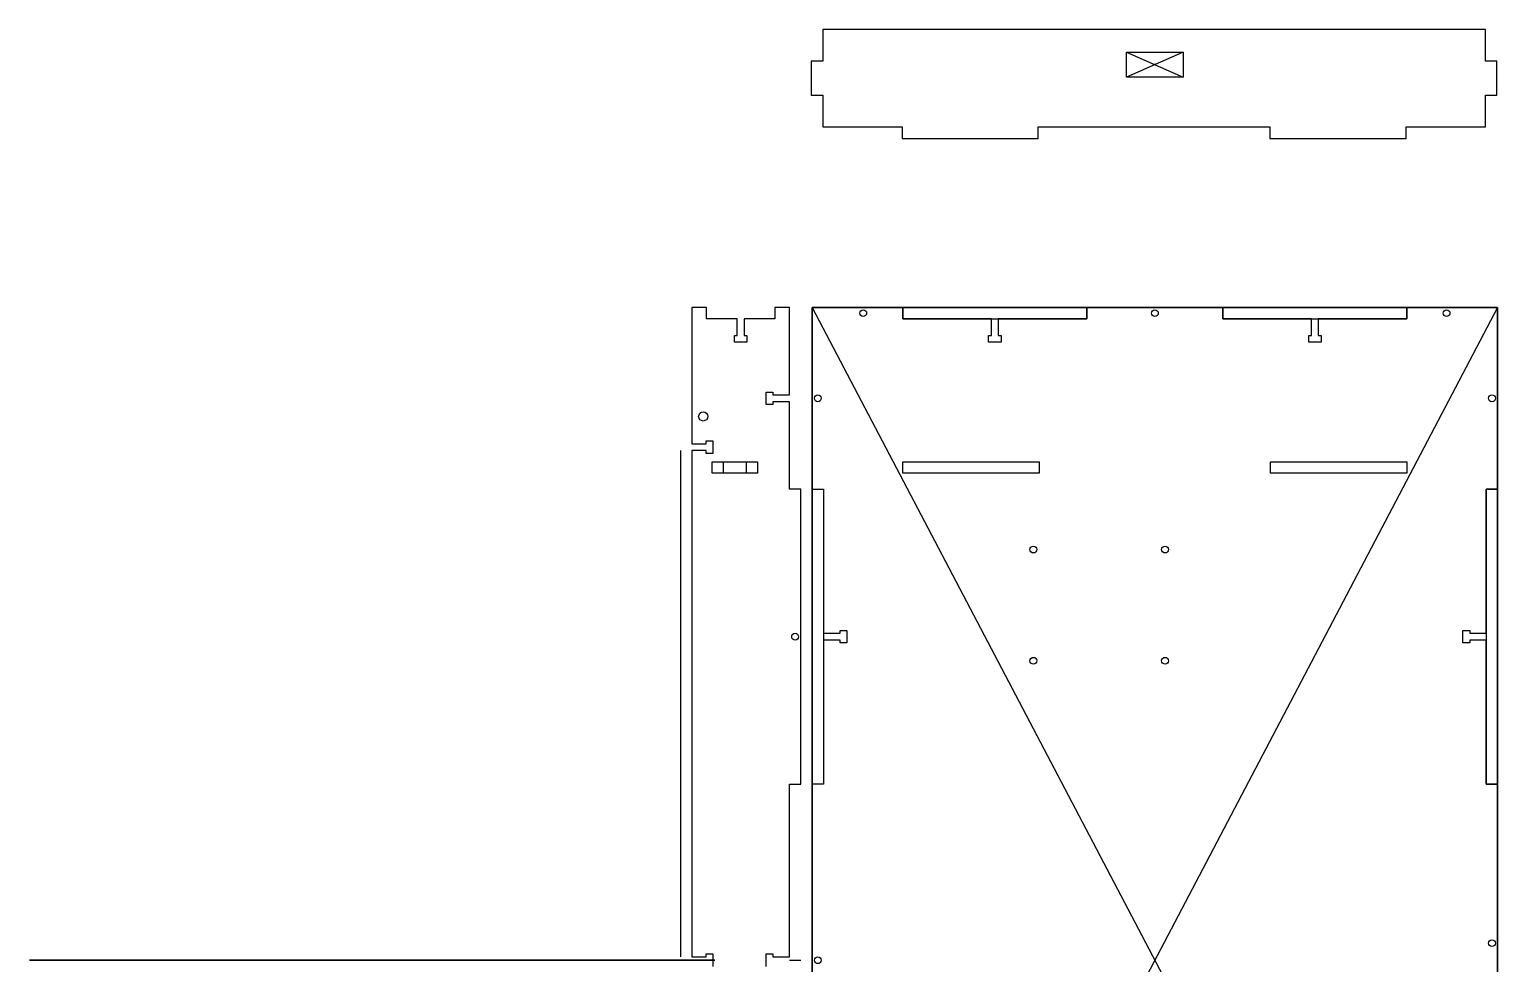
# Model space of a CAD drawing. Header units: centimetres. Extents: x -50 to 57, y -31 to 41.
# Drawn here: x -49.6 to 15.1, y -0.2 to 41 of the extents above; entities that cross this region are included whole.
import ezdxf

# ---------------------------------------------------------------- set-up
doc = ezdxf.new("R2010")
doc.units = ezdxf.units.CM
doc.header["$MEASUREMENT"] = 0
for name, color, linetype in [('제목 없음 v10_2 v4_Sketch1', 7, 'Continuous'), ('제목 없음 v10_2 v4_Sketch10', 7, 'Continuous'), ('제목 없음 v10_2 v4_Sketch11', 7, 'Continuous'), ('제목 없음 v10_2 v4_Sketch13', 7, 'Continuous'), ('제목 없음 v10_2 v4_Sketch14', 7, 'Continuous'), ('제목 없음 v10_2 v4_Sketch15', 7, 'Continuous'), ('제목 없음 v10_2 v4_Sketch16', 7, 'Continuous'), ('제목 없음 v10_2 v4_Sketch17', 7, 'Continuous'), ('제목 없음 v10_2 v4_Sketch18', 7, 'Continuous'), ('제목 없음 v10_2 v4_Sketch19', 7, 'Continuous'), ('제목 없음 v10_2 v4_Sketch2', 7, 'Continuous'), ('제목 없음 v10_2 v4_Sketch3', 7, 'Continuous'), ('제목 없음 v10_2 v4_Sketch4', 7, 'Continuous'), ('제목 없음 v10_2 v4_Sketch5', 7, 'Continuous')]:
    doc.layers.add(name, color=color, linetype=linetype)

msp = doc.modelspace()

# ---------------------------------------------------------------- linework, layer by layer
at = {"layer": '제목 없음 v10_2 v4_Sketch1'}
for p, q in [((-15.1, -28.75), (-15.1, 28.75)), ((-15.1, 28.75), (15.1, 28.75)), ((-15.1, 28.75), (15.1, -28.75)), ((15.1, 28.75), (-15.1, -28.75)), ((15.1, 28.75), (15.1, -28.75))]:
    msp.add_line(p, q, dxfattribs=at)
msp.add_point((0, 0), dxfattribs=at)
msp.add_point((0, 0), dxfattribs=at)
at = {"layer": '제목 없음 v10_2 v4_Sketch10'}
msp.add_point((0, 0), dxfattribs=at)
at = {"layer": '제목 없음 v10_2 v4_Sketch11'}
msp.add_point((0, 0, 0.5), dxfattribs=at)
at = {"layer": '제목 없음 v10_2 v4_Sketch13'}
for p, q in [((-11.1, 28.75, 0.5), (-15.1, 28.75, 0.5)), ((-15.1, 28.75, 0.5), (-15.1, 20.75, 0.5)), ((-11.1, 28.25, 0.5), (-11.1, 28.75, 0.5)), ((3, 28.75, 0.5), (-3, 28.75, 0.5)), ((-3, 28.75, 0.5), (-3, 28.25, 0.5)), ((3, 28.25, 0.5), (3, 28.75, 0.5)), ((11.1, 28.75, 0.5), (11.1, 28.25, 0.5)), ((15.1, 28.75, 0.5), (11.1, 28.75, 0.5)), ((15.1, 20.75, 0.5), (15.1, 28.75, 0.5)), ((-7.2, 28.25, 0.5), (-11.1, 28.25, 0.5)), ((-7.2, 27.52, 0.5), (-7.2, 28.25, 0.5)), ((-6.9, 28.25, 0.5), (-6.9, 27.52, 0.5)), ((-3, 28.25, 0.5), (-6.9, 28.25, 0.5)), ((6.9, 28.25, 0.5), (3, 28.25, 0.5)), ((6.9, 27.52, 0.5), (6.9, 28.25, 0.5)), ((11.1, 28.25, 0.5), (7.2, 28.25, 0.5)), ((7.2, 28.25, 0.5), (7.2, 27.52, 0.5)), ((-7.325, 27.52, 0.5), (-7.2, 27.52, 0.5)), ((-7.325, 27.22, 0.5), (-7.325, 27.52, 0.5)), ((-6.775, 27.22, 0.5), (-7.325, 27.22, 0.5)), ((-6.9, 27.52, 0.5), (-6.775, 27.52, 0.5)), ((-6.775, 27.52, 0.5), (-6.775, 27.22, 0.5)), ((6.775, 27.22, 0.5), (6.775, 27.52, 0.5)), ((6.775, 27.52, 0.5), (6.9, 27.52, 0.5)), ((7.325, 27.22, 0.5), (6.775, 27.22, 0.5)), ((7.2, 27.52, 0.5), (7.325, 27.52, 0.5)), ((7.325, 27.52, 0.5), (7.325, 27.22, 0.5)), ((-15.1, 20.75, 0.5), (-14.6, 20.75, 0.5)), ((-14.6, 20.75, 0.5), (-14.6, 14.4, 0.5)), ((14.6, 14.4, 0.5), (14.6, 20.75, 0.5)), ((14.6, 20.75, 0.5), (15.1, 20.75, 0.5)), ((-14.6, 14.4, 0.5), (-13.87, 14.4, 0.5)), ((-13.87, 14.4, 0.5), (-13.87, 14.525, 0.5)), ((-13.87, 14.525, 0.5), (-13.57, 14.525, 0.5)), ((-13.57, 14.525, 0.5), (-13.57, 13.975, 0.5)), ((13.57, 14.525, 0.5), (13.87, 14.525, 0.5)), ((13.57, 13.975, 0.5), (13.57, 14.525, 0.5)), ((13.87, 14.525, 0.5), (13.87, 14.4, 0.5)), ((13.87, 14.4, 0.5), (14.6, 14.4, 0.5)), ((-13.87, 14.1, 0.5), (-14.6, 14.1, 0.5)), ((-14.6, 14.1, 0.5), (-14.6, 7.75, 0.5)), ((-13.87, 13.975, 0.5), (-13.87, 14.1, 0.5)), ((-13.57, 13.975, 0.5), (-13.87, 13.975, 0.5)), ((13.87, 13.975, 0.5), (13.57, 13.975, 0.5)), ((13.87, 14.1, 0.5), (13.87, 13.975, 0.5)), ((14.6, 14.1, 0.5), (13.87, 14.1, 0.5)), ((14.6, 7.75, 0.5), (14.6, 14.1, 0.5)), ((-14.6, 7.75, 0.5), (-15.1, 7.75, 0.5)), ((-15.1, 7.75, 0.5), (-15.1, -7.75, 0.5)), ((15.1, 7.75, 0.5), (14.6, 7.75, 0.5)), ((15.1, -7.75, 0.5), (15.1, 7.75, 0.5))]:
    msp.add_line(p, q, dxfattribs=at)
for centre in [(-12.85, 28.5, 0.5), (0, 28.5, 0.5), (12.85, 28.5, 0.5), (-14.85, 24.75, 0.5), (14.85, 24.75, 0.5), (14.85, 0.75, 0.5), (-14.85, 0, 0.5)]:
    msp.add_circle(centre, 0.15, dxfattribs=at)
msp.add_point((0, 0, 0.5), dxfattribs=at)
at = {"layer": '제목 없음 v10_2 v4_Sketch14'}
for p, q in [((-15.1, 28.75, 0.5), (-15.1, 20.75, 0.5)), ((-11.1, 28.75, 0.5), (-15.1, 28.75, 0.5)), ((-11.1, 28.25, 0.5), (-11.1, 28.75, 0.5)), ((3, 28.75, 0.5), (-3, 28.75, 0.5)), ((-3, 28.75, 0.5), (-3, 28.25, 0.5)), ((3, 28.25, 0.5), (3, 28.75, 0.5)), ((11.1, 28.75, 0.5), (11.1, 28.25, 0.5)), ((15.1, 28.75, 0.5), (11.1, 28.75, 0.5)), ((15.1, 20.75, 0.5), (15.1, 28.75, 0.5)), ((-7.2, 28.25, 0.5), (-11.1, 28.25, 0.5)), ((-7.2, 27.52, 0.5), (-7.2, 28.25, 0.5)), ((-3, 28.25, 0.5), (-6.9, 28.25, 0.5)), ((-6.9, 28.25, 0.5), (-6.9, 27.52, 0.5)), ((6.9, 28.25, 0.5), (3, 28.25, 0.5)), ((6.9, 27.52, 0.5), (6.9, 28.25, 0.5)), ((11.1, 28.25, 0.5), (7.2, 28.25, 0.5)), ((7.2, 28.25, 0.5), (7.2, 27.52, 0.5)), ((-7.325, 27.52, 0.5), (-7.2, 27.52, 0.5)), ((-7.325, 27.22, 0.5), (-7.325, 27.52, 0.5)), ((-6.775, 27.22, 0.5), (-7.325, 27.22, 0.5)), ((-6.9, 27.52, 0.5), (-6.775, 27.52, 0.5)), ((-6.775, 27.52, 0.5), (-6.775, 27.22, 0.5)), ((6.775, 27.22, 0.5), (6.775, 27.52, 0.5)), ((6.775, 27.52, 0.5), (6.9, 27.52, 0.5)), ((7.325, 27.22, 0.5), (6.775, 27.22, 0.5)), ((7.2, 27.52, 0.5), (7.325, 27.52, 0.5)), ((7.325, 27.52, 0.5), (7.325, 27.22, 0.5)), ((-20.9, 22.45, 0.5), (-20.9, 0.15, 0.5)), ((-19.5, 21.95, 0.5), (-18, 21.95, 0.5)), ((-19.5, 21.45, 0.5), (-19.5, 21.95, 0.5)), ((-18, 21.45, 0.5), (-19.5, 21.45, 0.5)), ((-18, 21.95, 0.5), (-18, 21.45, 0.5)), ((-11.1, 21.95, 0.5), (-5.1, 21.95, 0.5)), ((-11.1, 21.45, 0.5), (-11.1, 21.95, 0.5)), ((-5.1, 21.45, 0.5), (-11.1, 21.45, 0.5)), ((-5.1, 21.95, 0.5), (-5.1, 21.45, 0.5)), ((5.1, 21.95, 0.5), (11.1, 21.95, 0.5)), ((5.1, 21.45, 0.5), (5.1, 21.95, 0.5)), ((11.1, 21.45, 0.5), (5.1, 21.45, 0.5)), ((11.1, 21.95, 0.5), (11.1, 21.45, 0.5)), ((-15.1, 20.75, 0.5), (-14.6, 20.75, 0.5)), ((-14.6, 20.75, 0.5), (-14.6, 14.4, 0.5)), ((14.6, 20.75, 0.5), (15.1, 20.75, 0.5)), ((14.6, 14.4, 0.5), (14.6, 20.75, 0.5)), ((-14.6, 14.4, 0.5), (-13.87, 14.4, 0.5)), ((-13.87, 14.4, 0.5), (-13.87, 14.525, 0.5)), ((-13.87, 14.525, 0.5), (-13.57, 14.525, 0.5)), ((-13.57, 14.525, 0.5), (-13.57, 13.975, 0.5)), ((13.57, 13.975, 0.5), (13.57, 14.525, 0.5)), ((13.57, 14.525, 0.5), (13.87, 14.525, 0.5)), ((13.87, 14.525, 0.5), (13.87, 14.4, 0.5)), ((13.87, 14.4, 0.5), (14.6, 14.4, 0.5)), ((-13.87, 14.1, 0.5), (-14.6, 14.1, 0.5)), ((-14.6, 14.1, 0.5), (-14.6, 7.75, 0.5)), ((-13.87, 13.975, 0.5), (-13.87, 14.1, 0.5)), ((-13.57, 13.975, 0.5), (-13.87, 13.975, 0.5)), ((13.87, 13.975, 0.5), (13.57, 13.975, 0.5)), ((14.6, 14.1, 0.5), (13.87, 14.1, 0.5)), ((13.87, 14.1, 0.5), (13.87, 13.975, 0.5)), ((14.6, 7.75, 0.5), (14.6, 14.1, 0.5)), ((-15.1, 7.75, 0.5), (-15.1, -7.75, 0.5)), ((-14.6, 7.75, 0.5), (-15.1, 7.75, 0.5)), ((15.1, 7.75, 0.5), (14.6, 7.75, 0.5)), ((15.1, -7.75, 0.5), (15.1, 7.75, 0.5))]:
    msp.add_line(p, q, dxfattribs=at)
for centre in [(-12.85, 28.5, 0.5), (0, 28.5, 0.5), (12.85, 28.5, 0.5), (-14.85, 24.75, 0.5), (14.85, 24.75, 0.5), (14.85, 0.75, 0.5), (-14.85, 0, 0.5)]:
    msp.add_circle(centre, 0.15, dxfattribs=at)
msp.add_point((0, 0, 0.5), dxfattribs=at)
at = {"layer": '제목 없음 v10_2 v4_Sketch15'}
for p, q in [((-49.086, 0, 4.8), (-19.886, 0, 4.8)), ((-49.086, 0, 0.5), (-49.086, 0, 4.8)), ((-49.086, 0, 4.8), (-19.886, 0, 0.5)), ((-19.886, 0, 0.5), (-49.086, 0, 0.5)), ((-19.886, 0, 4.8), (-49.086, 0, 0.5)), ((-19.886, 0, 4.8), (-19.886, 0, 0.5)), ((-16.1, 0, 4.8), (-15.6, 0, 4.8))]:
    msp.add_line(p, q, dxfattribs=at)
for p in [(-34.486, 0, 2.65), (0, 0)]:
    msp.add_point(p, dxfattribs=at)
at = {"layer": '제목 없음 v10_2 v4_Sketch16'}
for p, q in [((-49.586, 0, 1.9), (-49.086, 0, 1.9)), ((-49.586, 0, 3.4), (-49.586, 0, 1.9)), ((-49.086, 0, 3.4), (-49.586, 0, 3.4)), ((-49.086, 0, 0.5), (-19.886, 0, 0.5)), ((-49.086, 0, 4.8), (-49.086, 0, 0.5)), ((-49.086, 0, 1.9), (-49.086, 0, 3.4)), ((-19.886, 0, 4.8), (-49.086, 0, 4.8)), ((-39.586, 0), (-45.586, 0)), ((-45.586, 0), (-45.586, 0, 0.5)), ((-45.586, 0, 0.5), (-39.586, 0, 0.5)), ((-39.586, 0, 0.5), (-39.586, 0)), ((-23.386, 0, 0.5), (-29.386, 0, 0.5)), ((-29.386, 0, 0.5), (-29.386, 0)), ((-29.386, 0), (-23.386, 0)), ((-23.386, 0), (-23.386, 0, 0.5)), ((-19.886, 0, 3.4), (-19.386, 0, 3.4)), ((-19.886, 0, 0.5), (-19.886, 0, 4.8)), ((-19.886, 0, 1.9), (-19.886, 0, 3.4)), ((-19.386, 0, 1.9), (-19.886, 0, 1.9)), ((-19.386, 0, 3.4), (-19.386, 0, 1.9))]:
    msp.add_line(p, q, dxfattribs=at)
msp.add_point((0, 0), dxfattribs=at)
at = {"layer": '제목 없음 v10_2 v4_Sketch17'}
for p, q in [((14.564, 41, 0.5), (-14.636, 41, 0.5)), ((-14.636, 41, 0.5), (-14.636, 39.6, 0.5)), ((14.564, 39.6, 0.5), (14.564, 41, 0.5)), ((-14.636, 39.6, 0.5), (-15.136, 39.6, 0.5)), ((-15.136, 39.6, 0.5), (-15.136, 38.1, 0.5)), ((-1.253, 40, 0.5), (1.247, 38.9, 0.5)), ((-1.253, 40, 0.5), (1.247, 40, 0.5)), ((1.247, 40, 0.5), (-1.253, 38.9, 0.5)), ((-1.253, 38.9, 0.5), (-1.253, 40, 0.5)), ((1.247, 40, 0.5), (1.247, 38.9, 0.5)), ((15.064, 39.6, 0.5), (14.564, 39.6, 0.5)), ((15.064, 38.1, 0.5), (15.064, 39.6, 0.5)), ((1.247, 38.9, 0.5), (-1.253, 38.9, 0.5)), ((-15.136, 38.1, 0.5), (-14.636, 38.1, 0.5)), ((-14.636, 38.1, 0.5), (-14.636, 36.7, 0.5)), ((14.564, 38.1, 0.5), (15.064, 38.1, 0.5)), ((14.564, 36.7, 0.5), (14.564, 38.1, 0.5)), ((-14.636, 36.7, 0.5), (-11.136, 36.7, 0.5)), ((-11.136, 36.7, 0.5), (-11.136, 36.2, 0.5)), ((-5.136, 36.2, 0.5), (-5.136, 36.7, 0.5)), ((-5.136, 36.7, 0.5), (5.064, 36.7, 0.5)), ((5.064, 36.7, 0.5), (5.064, 36.2, 0.5)), ((11.064, 36.7, 0.5), (14.564, 36.7, 0.5)), ((11.064, 36.2, 0.5), (11.064, 36.7, 0.5)), ((-11.136, 36.2, 0.5), (-5.136, 36.2, 0.5)), ((5.064, 36.2, 0.5), (11.064, 36.2, 0.5))]:
    msp.add_line(p, q, dxfattribs=at)
for p in [(-0.003, 39.45, 0.5), (0, 0, 0.5)]:
    msp.add_point(p, dxfattribs=at)
at = {"layer": '제목 없음 v10_2 v4_Sketch18'}
for p, q in [((-11.1, 28.75, 0.5), (-15.1, 28.75, 0.5)), ((-15.1, 28.75, 0.5), (-15.1, 20.75, 0.5)), ((-11.1, 28.25, 0.5), (-11.1, 28.75, 0.5)), ((3, 28.75, 0.5), (-3, 28.75, 0.5)), ((-3, 28.75, 0.5), (-3, 28.25, 0.5)), ((3, 28.25, 0.5), (3, 28.75, 0.5)), ((15.1, 28.75, 0.5), (11.1, 28.75, 0.5)), ((11.1, 28.75, 0.5), (11.1, 28.25, 0.5)), ((15.1, 20.75, 0.5), (15.1, 28.75, 0.5)), ((-7.2, 28.25, 0.5), (-11.1, 28.25, 0.5)), ((-7.2, 27.52, 0.5), (-7.2, 28.25, 0.5)), ((-3, 28.25, 0.5), (-6.9, 28.25, 0.5)), ((-6.9, 28.25, 0.5), (-6.9, 27.52, 0.5)), ((6.9, 28.25, 0.5), (3, 28.25, 0.5)), ((6.9, 27.52, 0.5), (6.9, 28.25, 0.5)), ((11.1, 28.25, 0.5), (7.2, 28.25, 0.5)), ((7.2, 28.25, 0.5), (7.2, 27.52, 0.5)), ((-7.325, 27.52, 0.5), (-7.2, 27.52, 0.5)), ((-7.325, 27.22, 0.5), (-7.325, 27.52, 0.5)), ((-6.775, 27.22, 0.5), (-7.325, 27.22, 0.5)), ((-6.9, 27.52, 0.5), (-6.775, 27.52, 0.5)), ((-6.775, 27.52, 0.5), (-6.775, 27.22, 0.5)), ((6.775, 27.22, 0.5), (6.775, 27.52, 0.5)), ((6.775, 27.52, 0.5), (6.9, 27.52, 0.5)), ((7.325, 27.22, 0.5), (6.775, 27.22, 0.5)), ((7.2, 27.52, 0.5), (7.325, 27.52, 0.5)), ((7.325, 27.52, 0.5), (7.325, 27.22, 0.5)), ((-11.1, 21.45, 0.5), (-11.1, 21.95, 0.5)), ((-11.1, 21.95, 0.5), (-5.1, 21.95, 0.5)), ((-5.1, 21.45, 0.5), (-11.1, 21.45, 0.5)), ((-5.1, 21.95, 0.5), (-5.1, 21.45, 0.5)), ((5.1, 21.95, 0.5), (11.1, 21.95, 0.5)), ((5.1, 21.45, 0.5), (5.1, 21.95, 0.5)), ((11.1, 21.45, 0.5), (5.1, 21.45, 0.5)), ((11.1, 21.95, 0.5), (11.1, 21.45, 0.5)), ((-15.1, 20.75, 0.5), (-14.6, 20.75, 0.5)), ((-14.6, 20.75, 0.5), (-14.6, 14.4, 0.5)), ((14.6, 14.4, 0.5), (14.6, 20.75, 0.5)), ((14.6, 20.75, 0.5), (15.1, 20.75, 0.5)), ((-14.6, 14.4, 0.5), (-13.87, 14.4, 0.5)), ((-13.87, 14.4, 0.5), (-13.87, 14.525, 0.5)), ((-13.87, 14.525, 0.5), (-13.57, 14.525, 0.5)), ((-13.57, 14.525, 0.5), (-13.57, 13.975, 0.5)), ((13.57, 13.975, 0.5), (13.57, 14.525, 0.5)), ((13.57, 14.525, 0.5), (13.87, 14.525, 0.5)), ((13.87, 14.525, 0.5), (13.87, 14.4, 0.5)), ((13.87, 14.4, 0.5), (14.6, 14.4, 0.5)), ((-13.87, 14.1, 0.5), (-14.6, 14.1, 0.5)), ((-14.6, 14.1, 0.5), (-14.6, 7.75, 0.5)), ((-13.87, 13.975, 0.5), (-13.87, 14.1, 0.5)), ((-13.57, 13.975, 0.5), (-13.87, 13.975, 0.5)), ((13.87, 13.975, 0.5), (13.57, 13.975, 0.5)), ((14.6, 14.1, 0.5), (13.87, 14.1, 0.5)), ((13.87, 14.1, 0.5), (13.87, 13.975, 0.5)), ((14.6, 7.75, 0.5), (14.6, 14.1, 0.5)), ((-15.1, 7.75, 0.5), (-15.1, -7.75, 0.5)), ((-14.6, 7.75, 0.5), (-15.1, 7.75, 0.5)), ((15.1, 7.75, 0.5), (14.6, 7.75, 0.5)), ((15.1, -7.75, 0.5), (15.1, 7.75, 0.5))]:
    msp.add_line(p, q, dxfattribs=at)
for centre in [(-12.85, 28.5, 0.5), (0, 28.5, 0.5), (12.85, 28.5, 0.5), (-14.85, 24.75, 0.5), (14.85, 24.75, 0.5), (-5.353, 18.089, 0.5), (0.447, 18.089, 0.5), (-5.353, 13.189, 0.5), (0.447, 13.189, 0.5), (14.85, 0.75, 0.5), (-14.85, 0, 0.5)]:
    msp.add_circle(centre, 0.15, dxfattribs=at)
msp.add_point((0, 0, 0.5), dxfattribs=at)
at = {"layer": '제목 없음 v10_2 v4_Sketch19'}
for p, q in [((-19.75, 28.75, 0.5), (-20.4, 28.75, 0.5)), ((-20.4, 28.75, 0.5), (-20.4, 22.75, 0.5)), ((-19.75, 28.25, 0.5), (-19.75, 28.75, 0.5)), ((-16.1, 28.75, 0.5), (-16.75, 28.75, 0.5)), ((-16.75, 28.75, 0.5), (-16.75, 28.25, 0.5)), ((-16.1, 24.9, 0.5), (-16.1, 28.75, 0.5)), ((-18.4, 28.25, 0.5), (-19.75, 28.25, 0.5)), ((-18.4, 27.52, 0.5), (-18.4, 28.25, 0.5)), ((-16.75, 28.25, 0.5), (-18.1, 28.25, 0.5)), ((-18.1, 28.25, 0.5), (-18.1, 27.52, 0.5)), ((-18.525, 27.22, 0.5), (-18.525, 27.52, 0.5)), ((-18.525, 27.52, 0.5), (-18.4, 27.52, 0.5)), ((-17.975, 27.22, 0.5), (-18.525, 27.22, 0.5)), ((-18.1, 27.52, 0.5), (-17.975, 27.52, 0.5)), ((-17.975, 27.52, 0.5), (-17.975, 27.22, 0.5)), ((-17.13, 25.025, 0.5), (-16.83, 25.025, 0.5)), ((-17.13, 24.475, 0.5), (-17.13, 25.025, 0.5)), ((-16.83, 25.025, 0.5), (-16.83, 24.9, 0.5)), ((-16.83, 24.9, 0.5), (-16.1, 24.9, 0.5)), ((-16.1, 24.6, 0.5), (-16.83, 24.6, 0.5)), ((-16.83, 24.6, 0.5), (-16.83, 24.475, 0.5)), ((-16.1, 20.75, 0.5), (-16.1, 24.6, 0.5)), ((-16.83, 24.475, 0.5), (-17.13, 24.475, 0.5)), ((-20.4, 22.75, 0.5), (-19.77, 22.75, 0.5)), ((-19.77, 22.75, 0.5), (-19.77, 22.875, 0.5)), ((-19.77, 22.875, 0.5), (-19.47, 22.875, 0.5)), ((-19.47, 22.875, 0.5), (-19.47, 22.325, 0.5)), ((-19.77, 22.45, 0.5), (-20.4, 22.45, 0.5)), ((-20.4, 22.45, 0.5), (-20.4, 0.15, 0.5)), ((-19.77, 22.325, 0.5), (-19.77, 22.45, 0.5)), ((-19.47, 22.325, 0.5), (-19.77, 22.325, 0.5)), ((-19, 21.95, 0.5), (-17.5, 21.95, 0.5)), ((-19, 21.45, 0.5), (-19, 21.95, 0.5)), ((-17.5, 21.45, 0.5), (-19, 21.45, 0.5)), ((-17.5, 21.95, 0.5), (-17.5, 21.45, 0.5)), ((-15.6, 20.75, 0.5), (-16.1, 20.75, 0.5)), ((-15.6, 7.75, 0.5), (-15.6, 20.75, 0.5)), ((-16.1, 0.15, 0.5), (-16.1, 7.75, 0.5)), ((-16.1, 7.75, 0.5), (-15.6, 7.75, 0.5)), ((-20.4, 0.15, 0.5), (-19.77, 0.15, 0.5)), ((-19.77, 0.15, 0.5), (-19.77, 0.275, 0.5)), ((-19.77, 0.275, 0.5), (-19.47, 0.275, 0.5)), ((-19.47, 0.275, 0.5), (-19.47, -0.275, 0.5)), ((-17.13, -0.275, 0.5), (-17.13, 0.275, 0.5)), ((-17.13, 0.275, 0.5), (-16.83, 0.275, 0.5)), ((-16.83, 0.275, 0.5), (-16.83, 0.15, 0.5)), ((-16.83, 0.15, 0.5), (-16.1, 0.15, 0.5))]:
    msp.add_line(p, q, dxfattribs=at)
for centre, radius in [((-19.9, 23.95, 0.5), 0.2), ((-15.85, 14.25, 0.5), 0.15)]:
    msp.add_circle(centre, radius, dxfattribs=at)
msp.add_point((0, 0, 0.5), dxfattribs=at)
at = {"layer": '제목 없음 v10_2 v4_Sketch2'}
for p, q in [((15.1, 28.75, 0.5), (-15.1, 28.75, 0.5)), ((-15.1, 28.75, 0.5), (-15.1, -28.75, 0.5)), ((-3, 28.75, 0.5), (-11.1, 28.75, 0.5)), ((-11.1, 28.75, 0.5), (-11.1, 28.25, 0.5)), ((-3, 28.25, 0.5), (-3, 28.75, 0.5)), ((11.1, 28.75, 0.5), (3, 28.75, 0.5)), ((3, 28.75, 0.5), (3, 28.25, 0.5)), ((11.1, 28.25, 0.5), (11.1, 28.75, 0.5)), ((15.1, -28.75, 0.5), (15.1, 28.75, 0.5)), ((-11.1, 28.25, 0.5), (-3, 28.25, 0.5)), ((-7.2, 27.52, 0.5), (-7.2, 28.25, 0.5)), ((-6.9, 28.25, 0.5), (-6.9, 27.52, 0.5)), ((3, 28.25, 0.5), (11.1, 28.25, 0.5)), ((6.9, 27.52, 0.5), (6.9, 28.25, 0.5)), ((7.2, 28.25, 0.5), (7.2, 27.52, 0.5)), ((-7.325, 27.22, 0.5), (-7.325, 27.52, 0.5)), ((-7.325, 27.52, 0.5), (-7.2, 27.52, 0.5)), ((-6.775, 27.22, 0.5), (-7.325, 27.22, 0.5)), ((-6.9, 27.52, 0.5), (-6.775, 27.52, 0.5)), ((-6.775, 27.52, 0.5), (-6.775, 27.22, 0.5)), ((6.775, 27.22, 0.5), (6.775, 27.52, 0.5)), ((6.775, 27.52, 0.5), (6.9, 27.52, 0.5)), ((7.325, 27.22, 0.5), (6.775, 27.22, 0.5)), ((7.2, 27.52, 0.5), (7.325, 27.52, 0.5)), ((7.325, 27.52, 0.5), (7.325, 27.22, 0.5)), ((-15.1, 7.75, 0.5), (-15.1, 20.75, 0.5)), ((-15.1, 20.75, 0.5), (-14.6, 20.75, 0.5)), ((-14.6, 20.75, 0.5), (-14.6, 7.75, 0.5)), ((14.6, 20.75, 0.5), (14.6, 7.75, 0.5)), ((15.1, 20.75, 0.5), (14.6, 20.75, 0.5)), ((15.1, 7.75, 0.5), (15.1, 20.75, 0.5)), ((-14.6, 14.4, 0.5), (-13.87, 14.4, 0.5)), ((-13.87, 14.4, 0.5), (-13.87, 14.525, 0.5)), ((-13.87, 14.525, 0.5), (-13.57, 14.525, 0.5)), ((-13.57, 14.525, 0.5), (-13.57, 13.975, 0.5)), ((13.57, 14.525, 0.5), (13.87, 14.525, 0.5)), ((13.57, 13.975, 0.5), (13.57, 14.525, 0.5)), ((13.87, 14.525, 0.5), (13.87, 14.4, 0.5)), ((13.87, 14.4, 0.5), (14.6, 14.4, 0.5)), ((-13.87, 14.1, 0.5), (-14.6, 14.1, 0.5)), ((-13.87, 13.975, 0.5), (-13.87, 14.1, 0.5)), ((-13.57, 13.975, 0.5), (-13.87, 13.975, 0.5)), ((13.87, 13.975, 0.5), (13.57, 13.975, 0.5)), ((14.6, 14.1, 0.5), (13.87, 14.1, 0.5)), ((13.87, 14.1, 0.5), (13.87, 13.975, 0.5)), ((-14.6, 7.75, 0.5), (-15.1, 7.75, 0.5)), ((14.6, 7.75, 0.5), (15.1, 7.75, 0.5))]:
    msp.add_line(p, q, dxfattribs=at)
for centre in [(-12.85, 28.5, 0.5), (0, 28.5, 0.5), (12.85, 28.5, 0.5), (-14.85, 24.75, 0.5), (14.85, 24.75, 0.5), (14.85, 0.75, 0.5), (-14.85, 0, 0.5)]:
    msp.add_circle(centre, 0.15, dxfattribs=at)
msp.add_point((0, 0, 0.5), dxfattribs=at)
at = {"layer": '제목 없음 v10_2 v4_Sketch3'}
msp.add_point((0, 0), dxfattribs=at)
at = {"layer": '제목 없음 v10_2 v4_Sketch4'}
msp.add_point((0, 0), dxfattribs=at)
at = {"layer": '제목 없음 v10_2 v4_Sketch5'}
for p, q in [((-15.1, 28.75, 0.5), (-15.1, 20.75, 0.5)), ((-11.1, 28.75, 0.5), (-15.1, 28.75, 0.5)), ((-11.1, 28.25, 0.5), (-11.1, 28.75, 0.5)), ((-3, 28.75, 0.5), (-3, 28.25, 0.5)), ((3, 28.75, 0.5), (-3, 28.75, 0.5)), ((3, 28.25, 0.5), (3, 28.75, 0.5)), ((11.1, 28.75, 0.5), (11.1, 28.25, 0.5)), ((15.1, 28.75, 0.5), (11.1, 28.75, 0.5)), ((15.1, 20.75, 0.5), (15.1, 28.75, 0.5)), ((-7.2, 28.25, 0.5), (-11.1, 28.25, 0.5)), ((-7.2, 27.52, 0.5), (-7.2, 28.25, 0.5)), ((-6.9, 28.25, 0.5), (-6.9, 27.52, 0.5)), ((-3, 28.25, 0.5), (-6.9, 28.25, 0.5)), ((6.9, 28.25, 0.5), (3, 28.25, 0.5)), ((6.9, 27.52, 0.5), (6.9, 28.25, 0.5)), ((11.1, 28.25, 0.5), (7.2, 28.25, 0.5)), ((7.2, 28.25, 0.5), (7.2, 27.52, 0.5)), ((-7.325, 27.22, 0.5), (-7.325, 27.52, 0.5)), ((-7.325, 27.52, 0.5), (-7.2, 27.52, 0.5)), ((-6.775, 27.22, 0.5), (-7.325, 27.22, 0.5)), ((-6.9, 27.52, 0.5), (-6.775, 27.52, 0.5)), ((-6.775, 27.52, 0.5), (-6.775, 27.22, 0.5)), ((6.775, 27.22, 0.5), (6.775, 27.52, 0.5)), ((6.775, 27.52, 0.5), (6.9, 27.52, 0.5)), ((7.325, 27.22, 0.5), (6.775, 27.22, 0.5)), ((7.2, 27.52, 0.5), (7.325, 27.52, 0.5)), ((7.325, 27.52, 0.5), (7.325, 27.22, 0.5)), ((-15.1, 20.75, 0.5), (-14.6, 20.75, 0.5)), ((-14.6, 20.75, 0.5), (-14.6, 14.4, 0.5)), ((14.6, 14.4, 0.5), (14.6, 20.75, 0.5)), ((14.6, 20.75, 0.5), (15.1, 20.75, 0.5)), ((-14.6, 14.4, 0.5), (-13.87, 14.4, 0.5)), ((-13.87, 14.4, 0.5), (-13.87, 14.525, 0.5)), ((-13.87, 14.525, 0.5), (-13.57, 14.525, 0.5)), ((-13.57, 14.525, 0.5), (-13.57, 13.975, 0.5)), ((13.57, 14.525, 0.5), (13.87, 14.525, 0.5)), ((13.57, 13.975, 0.5), (13.57, 14.525, 0.5)), ((13.87, 14.525, 0.5), (13.87, 14.4, 0.5)), ((13.87, 14.4, 0.5), (14.6, 14.4, 0.5)), ((-13.87, 14.1, 0.5), (-14.6, 14.1, 0.5)), ((-14.6, 14.1, 0.5), (-14.6, 7.75, 0.5)), ((-13.87, 13.975, 0.5), (-13.87, 14.1, 0.5)), ((-13.57, 13.975, 0.5), (-13.87, 13.975, 0.5)), ((13.87, 13.975, 0.5), (13.57, 13.975, 0.5)), ((13.87, 14.1, 0.5), (13.87, 13.975, 0.5)), ((14.6, 14.1, 0.5), (13.87, 14.1, 0.5)), ((14.6, 7.75, 0.5), (14.6, 14.1, 0.5)), ((-14.6, 7.75, 0.5), (-15.1, 7.75, 0.5)), ((-15.1, 7.75, 0.5), (-15.1, -7.75, 0.5)), ((15.1, 7.75, 0.5), (14.6, 7.75, 0.5)), ((15.1, -7.75, 0.5), (15.1, 7.75, 0.5))]:
    msp.add_line(p, q, dxfattribs=at)
for centre in [(-12.85, 28.5, 0.5), (0, 28.5, 0.5), (12.85, 28.5, 0.5), (-14.85, 24.75, 0.5), (14.85, 24.75, 0.5), (14.85, 0.75, 0.5), (-14.85, 0, 0.5)]:
    msp.add_circle(centre, 0.15, dxfattribs=at)
msp.add_point((0, 0, 0.5), dxfattribs=at)

doc.saveas('drawing.dxf')
